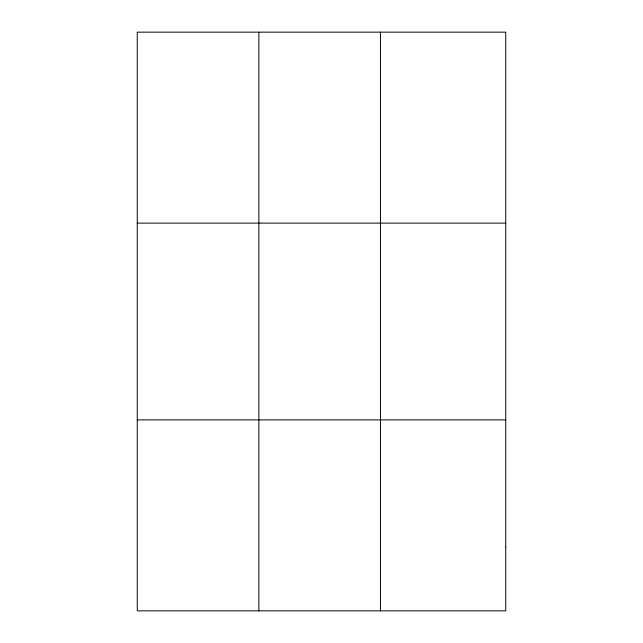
<?xml version="1.0" encoding="UTF-8"?>
<svg xmlns="http://www.w3.org/2000/svg" width="643" height="643" viewBox="0 0 643 643"><rect width="100%" height="100%" fill="white"/><g stroke="black" fill="none" stroke-linecap="round" stroke-linejoin="round"><path stroke-width="0.96" d="M258.856 610.85L258.856 32.15M380.455 610.85L380.455 32.15M137.256 223.121L505.744 223.121M137.256 419.879L505.744 419.879M505.744 547.193L505.744 610.85L137.256 610.85L137.256 32.15L505.744 32.15L505.744 547.193"/></g></svg>
